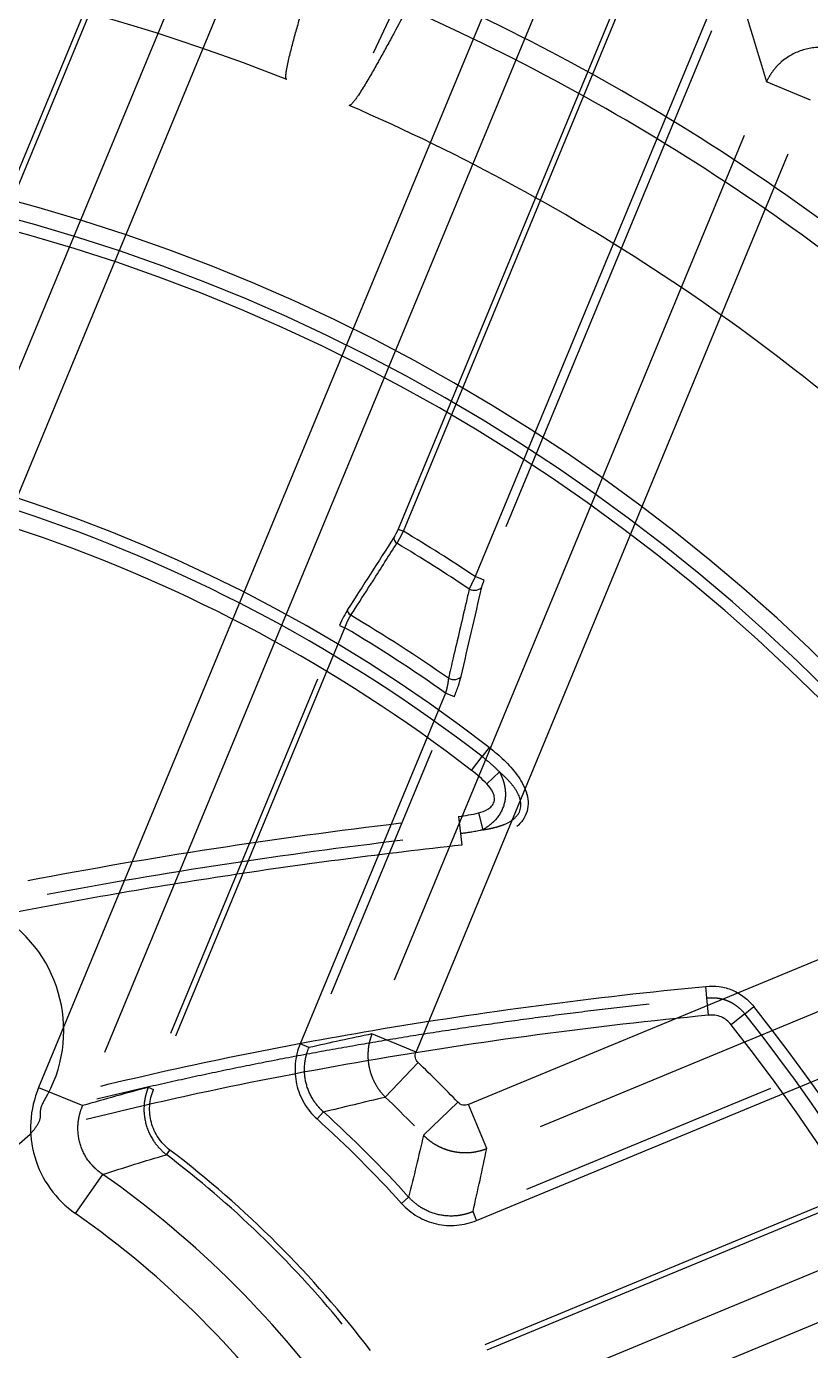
# Model space of a CAD drawing. Header units: millimetres. Extents: x 18 to 755, y 19 to 576.
# Drawn here: x 188.2 to 228.7, y 284.5 to 352.9 of the extents above; entities that cross this region are included whole.
import ezdxf

# ---------------------------------------------------------------- set-up
doc = ezdxf.new("R2010")
doc.units = ezdxf.units.MM
doc.layers.add('1', color=7, linetype='Continuous', true_color=0xffffff)

msp = doc.modelspace()

# ---------------------------------------------------------------- linework, layer by layer
at = {"layer": '1', "color": 7, "lineweight": -3}
for p, q in [((197.285, 368.327), (184.121, 336.547)), ((185.542, 339.206), (196.41, 365.442)), ((206.149, 351.507), (211.685, 363.405)), ((177.119, 302.907), (201.893, 362.715)), ((198.47, 360.885), (175.992, 306.621)), ((207.685, 326.786), (220.849, 358.565)), ((213.623, 357.856), (188.848, 298.048)), ((219.428, 355.907), (207.412, 326.899)), ((224.311, 355.612), (211.398, 324.439)), ((192.271, 299.878), (214.749, 354.142)), ((213.001, 327.022), (223.618, 352.651)), ((228.71, 349.058), (226.436, 350)), ((225.288, 347.228), (207.211, 303.588)), ((208.337, 299.874), (227.562, 346.286)), ((207.412, 326.899), (207.685, 326.786)), ((211.853, 324.25), (211.398, 324.439)), ((195.931, 300.715), (204.666, 321.801)), ((204.393, 321.914), (204.666, 321.801)), ((203.244, 319.142), (195.658, 300.828)), ((209.861, 318.425), (202.351, 300.295)), ((210.316, 318.237), (209.861, 318.425)), ((257.459, 316.389), (211.047, 297.164)), ((203.954, 302.878), (209.168, 315.465)), ((212.12, 315.615), (211.753, 315.14)), ((211.204, 314.427), (211.753, 315.14)), ((211.995, 313.725), (212.646, 314.346)), ((214.761, 296.037), (258.401, 314.114)), ((210.537, 312.054), (210.635, 311.16)), ((211.563, 312.231), (211.783, 311.359)), ((210.635, 311.16), (210.701, 310.563)), ((265.317, 303.572), (211.052, 281.096)), ((223.359, 302.673), (223.301, 303.27)), ((209.222, 277.673), (269.031, 302.446)), ((223.446, 301.778), (223.359, 302.673)), ((225.312, 301.851), (224.61, 301.288)), ((225.312, 301.851), (225.78, 302.227)), ((208.337, 299.874), (206.062, 300.816)), ((202.806, 300.106), (202.351, 300.295)), ((208.451, 299.329), (206.749, 297.551)), ((211.468, 291.178), (229.598, 298.688)), ((188.848, 298.048), (191.123, 297.106)), ((194.51, 298.056), (194.783, 297.943)), ((226.638, 297.995), (214.051, 292.781)), ((210.503, 297.278), (208.724, 295.576)), ((211.989, 294.889), (211.047, 297.164)), ((203.226, 296.417), (203.556, 296.783)), ((195.451, 294.574), (195.63, 294.809)), ((190.744, 291.54), (192.157, 293.556)), ((232.975, 293.49), (211.89, 284.756)), ((207.591, 292.053), (207.956, 292.383)), ((211.468, 291.178), (211.28, 291.633)), ((212.003, 284.484), (230.316, 292.069))]:
    msp.add_line(p, q, dxfattribs=at)
for centre, radius, start, end in [((162.711, 251.538), 136.863, 270, 90), ((162.711, 251.538), 129, 270, 90), ((162.711, 251.538), 125.094, 46.72625, 65.77375), ((162.711, 251.538), 106, 68.44369, 89.05631), ((162.711, 251.538), 113, 46.64807, 65.85193), ((162.711, 251.538), 111.791, 46.32797, 66.17203), ((162.711, 251.538), 106, 45.94369, 66.55631), ((162.711, 251.538), 95.586, 270, 90), ((162.711, 251.538), 94.686, 270, 90), ((162.711, 251.538), 94.086, 270, 90), ((162.711, 251.538), 80.914, 52.3649, 218.78955), ((162.711, 251.538), 80.314, 52.3649, 90), ((162.711, 251.538), 79.414, 52.3649, 90), ((162.711, 251.538), 87.664, 56.26289, 59.13427), ((162.711, 251.538), 86.957, 56.19951, 59.11044), ((162.711, 251.538), 82.543, 55.03886, 59.20447), ((162.711, 251.538), 81.836, 54.81913, 59.15814), ((183.144, 300.989), 7, 329.04151, 58.04141), ((162.711, 251.538), 80.914, 270, 38.78955), ((162.711, 251.538), 80.314, 270, 38.78955), ((162.711, 251.538), 79.414, 232.3649, 38.78955), ((162.711, 251.538), 66.153, 43.74355, 46.25645), ((162.711, 251.538), 63.691, 44.34609, 46.25645), ((162.711, 251.538), 60.462, 42.07411, 47.92589), ((162.711, 251.538), 60.954, 42.07411, 47.92589), ((183.144, 300.989), 7.5, 270, 314.50393), ((162.711, 251.538), 54.075, 39.34986, 52.73804), ((162.711, 251.538), 54.37, 37.2601, 52.73804), ((162.711, 251.538), 51.309, 35.02041, 54.97774), ((162.711, 251.538), 48.847, 35.02041, 54.97774)]:
    msp.add_arc(centre, radius, start, end, dxfattribs=at)
for centre, major_axis, ratio, start_param, end_param in [((207.462, 326.343), (0.253, -0.162), 0.706939, 3.389646, 4.734138), ((211.282, 324.091), (-0.487, 0.113), 0.68293, 1.317125, 2.901578), ((205.079, 322.624), (0.253, -0.162), 0.706921, 3.38964, 4.735291), ((210.212, 319.475), (-0.487, 0.113), 0.680219, 1.304161, 2.902421)]:
    msp.add_ellipse(centre, major_axis=major_axis, ratio=ratio, start_param=start_param, end_param=end_param, dxfattribs=at)
for points, knots in [([(201.657, 350.124), (201.653, 350.125), (201.65, 350.127), (201.644, 350.132), (201.641, 350.135), (201.637, 350.141), (201.635, 350.145), (201.632, 350.152), (201.63, 350.155), (201.626, 350.166), (201.624, 350.174), (201.621, 350.189), (201.62, 350.197), (201.617, 350.219), (201.616, 350.235), (201.615, 350.265), (201.616, 350.281), (201.617, 350.327), (201.619, 350.357), (201.625, 350.418), (201.628, 350.448), (201.64, 350.539), (201.65, 350.6), (201.671, 350.72), (201.682, 350.781), (201.719, 350.96), (201.745, 351.08), (201.8, 351.318), (201.829, 351.437), (201.918, 351.793), (201.981, 352.029), (202.109, 352.501), (202.175, 352.737), (202.309, 353.207), (202.377, 353.442), (202.516, 353.911), (202.586, 354.146), (202.797, 354.848), (202.941, 355.316), (203.086, 355.783)], [0, 0, 0, 0, 0.001953, 0.001953, 0.003906, 0.003906, 0.005859, 0.005859, 0.007813, 0.007813, 0.011719, 0.011719, 0.015625, 0.015625, 0.023438, 0.023438, 0.03125, 0.03125, 0.046875, 0.046875, 0.0625, 0.0625, 0.09375, 0.09375, 0.125, 0.125, 0.1875, 0.1875, 0.25, 0.25, 0.375, 0.375, 0.5, 0.5, 0.625, 0.625, 0.75, 0.75, 1, 1, 1, 1]), ([(207.874, 353.8), (207.646, 353.367), (207.417, 352.934), (207.07, 352.288), (206.954, 352.072), (206.719, 351.643), (206.602, 351.428), (206.364, 351.001), (206.244, 350.788), (206.001, 350.363), (205.878, 350.151), (205.689, 349.837), (205.625, 349.732), (205.496, 349.525), (205.43, 349.422), (205.328, 349.269), (205.294, 349.218), (205.224, 349.118), (205.188, 349.069), (205.132, 348.996), (205.113, 348.972), (205.074, 348.925), (205.054, 348.902), (205.022, 348.868), (205.011, 348.858), (204.989, 348.837), (204.978, 348.826), (204.96, 348.812), (204.953, 348.808), (204.941, 348.799), (204.934, 348.796), (204.924, 348.791), (204.92, 348.789), (204.913, 348.787), (204.909, 348.786), (204.902, 348.785), (204.898, 348.784), (204.89, 348.785), (204.886, 348.786), (204.883, 348.787)], [0, 0, 0, 0, 0.25, 0.25, 0.375, 0.375, 0.5, 0.5, 0.625, 0.625, 0.75, 0.75, 0.8125, 0.8125, 0.875, 0.875, 0.90625, 0.90625, 0.9375, 0.9375, 0.953125, 0.953125, 0.96875, 0.96875, 0.976563, 0.976563, 0.984375, 0.984375, 0.988281, 0.988281, 0.992188, 0.992188, 0.994141, 0.994141, 0.996094, 0.996094, 0.998047, 0.998047, 1, 1, 1, 1]), ([(230.831, 351.309), (230.824, 351.314), (230.809, 351.323), (230.786, 351.338), (230.763, 351.351), (230.74, 351.365), (230.717, 351.378), (230.694, 351.392), (230.671, 351.405), (230.648, 351.417), (230.625, 351.43), (230.601, 351.442), (230.578, 351.454), (230.555, 351.466), (230.531, 351.477), (230.508, 351.488), (230.485, 351.499), (230.461, 351.51), (230.438, 351.521), (230.414, 351.531), (230.391, 351.541), (230.367, 351.551), (230.344, 351.56), (230.32, 351.57), (230.297, 351.579), (230.274, 351.588), (230.25, 351.596), (230.227, 351.605), (230.204, 351.613), (230.18, 351.621), (230.157, 351.628), (230.134, 351.636), (230.111, 351.643), (230.088, 351.65), (230.065, 351.657), (230.042, 351.664), (230.019, 351.67), (229.996, 351.676), (229.973, 351.682), (229.951, 351.688), (229.928, 351.693), (229.906, 351.699), (229.883, 351.704), (229.861, 351.709), (229.839, 351.714), (229.817, 351.718), (229.795, 351.723), (229.773, 351.727), (229.752, 351.731), (229.73, 351.735), (229.709, 351.738), (229.687, 351.742), (229.666, 351.745), (229.645, 351.748), (229.522, 351.765), (229.296, 351.784), (228.968, 351.775), (228.646, 351.731), (228.333, 351.656), (228.031, 351.548), (227.738, 351.408), (227.459, 351.235), (227.274, 351.092), (227.17, 351), (227.138, 350.97), (227.105, 350.94), (227.073, 350.909), (227.04, 350.877), (227.008, 350.844), (226.976, 350.81), (226.944, 350.775), (226.912, 350.739), (226.88, 350.702), (226.849, 350.665), (226.817, 350.626), (226.787, 350.587), (226.756, 350.546), (226.726, 350.505), (226.697, 350.463), (226.668, 350.42), (226.639, 350.376), (226.612, 350.332), (226.584, 350.287), (226.558, 350.241), (226.532, 350.194), (226.507, 350.146), (226.482, 350.098), (226.459, 350.049), (226.443, 350.016), (226.436, 350)], [0, 0, 0, 0, 0.005214, 0.010417, 0.015608, 0.020787, 0.025954, 0.031108, 0.036248, 0.041374, 0.046486, 0.051583, 0.056664, 0.06173, 0.066779, 0.071811, 0.076826, 0.081824, 0.086803, 0.091764, 0.096705, 0.101628, 0.10653, 0.111412, 0.116273, 0.121113, 0.125932, 0.130728, 0.135502, 0.140253, 0.144981, 0.149686, 0.154366, 0.159022, 0.163653, 0.168259, 0.17284, 0.177394, 0.181923, 0.186425, 0.1909, 0.195347, 0.199767, 0.204159, 0.208523, 0.212858, 0.217165, 0.221442, 0.225689, 0.229907, 0.234095, 0.238252, 0.242379, 0.246475, 0.250539, 0.313975, 0.377045, 0.439327, 0.500425, 0.561427, 0.623616, 0.6866, 0.749954, 0.758257, 0.766687, 0.775244, 0.783923, 0.792724, 0.801643, 0.810677, 0.819824, 0.829081, 0.838444, 0.847912, 0.857479, 0.867144, 0.876903, 0.886752, 0.896688, 0.906707, 0.916806, 0.92698, 0.937227, 0.947541, 0.957921, 0.96836, 0.978856, 0.989404, 1, 1, 1, 1]), ([(207.353, 326.161), (207.355, 326.164), (207.359, 326.17), (207.366, 326.18), (207.372, 326.191), (207.378, 326.201), (207.385, 326.212), (207.391, 326.223), (207.398, 326.234), (207.405, 326.245), (207.411, 326.257), (207.418, 326.268), (207.425, 326.28), (207.432, 326.292), (207.439, 326.304), (207.446, 326.317), (207.453, 326.329), (207.46, 326.342), (207.467, 326.355), (207.474, 326.368), (207.481, 326.381), (207.488, 326.394), (207.496, 326.408), (207.503, 326.421), (207.51, 326.435), (207.518, 326.449), (207.525, 326.463), (207.533, 326.478), (207.54, 326.492), (207.548, 326.507), (207.555, 326.521), (207.563, 326.536), (207.571, 326.551), (207.578, 326.566), (207.586, 326.581), (207.593, 326.596), (207.601, 326.612), (207.609, 326.627), (207.616, 326.643), (207.624, 326.658), (207.632, 326.674), (207.639, 326.69), (207.647, 326.706), (207.655, 326.722), (207.662, 326.738), (207.67, 326.754), (207.677, 326.77), (207.683, 326.781), (207.685, 326.786)], [0, 0, 0, 0, 0.020771, 0.041583, 0.062437, 0.083331, 0.104266, 0.125243, 0.146262, 0.167322, 0.188424, 0.209568, 0.230755, 0.251983, 0.273255, 0.294568, 0.315925, 0.337325, 0.358768, 0.380254, 0.401783, 0.423356, 0.444973, 0.466633, 0.488338, 0.510086, 0.531879, 0.553716, 0.575598, 0.597525, 0.619496, 0.641512, 0.663574, 0.68568, 0.707832, 0.73003, 0.752273, 0.774562, 0.796897, 0.819278, 0.841705, 0.864179, 0.886699, 0.909265, 0.931879, 0.954539, 0.977246, 1, 1, 1, 1]), ([(204.971, 322.442), (205.047, 322.561), (205.123, 322.68), (205.505, 323.276), (205.81, 323.752), (206.528, 324.873), (206.941, 325.517), (207.353, 326.161)], [0, 0, 0, 0, 0.096089, 0.096089, 0.480447, 0.480447, 1, 1, 1, 1]), ([(211.398, 324.439), (211.396, 324.434), (211.391, 324.426), (211.384, 324.412), (211.377, 324.399), (211.369, 324.384), (211.362, 324.37), (211.354, 324.355), (211.346, 324.339), (211.338, 324.324), (211.33, 324.307), (211.321, 324.291), (211.312, 324.274), (211.304, 324.257), (211.295, 324.239), (211.286, 324.221), (211.276, 324.203), (211.267, 324.184), (211.258, 324.165), (211.248, 324.146), (211.238, 324.126), (211.229, 324.106), (211.219, 324.086), (211.209, 324.066), (211.199, 324.046), (211.189, 324.025), (211.18, 324.005), (211.17, 323.984), (211.16, 323.963), (211.15, 323.942), (211.14, 323.921), (211.131, 323.9), (211.121, 323.879), (211.112, 323.859), (211.103, 323.838), (211.094, 323.817), (211.088, 323.804), (211.085, 323.797)], [0, 0, 0, 0, 0.018474, 0.037541, 0.057202, 0.077456, 0.098304, 0.119747, 0.141783, 0.164413, 0.187637, 0.211455, 0.235867, 0.260873, 0.286473, 0.312667, 0.339456, 0.366838, 0.394815, 0.423385, 0.45255, 0.482309, 0.512663, 0.54361, 0.575152, 0.607288, 0.640018, 0.673342, 0.70726, 0.741773, 0.77688, 0.812581, 0.848876, 0.885766, 0.92325, 0.961328, 1, 1, 1, 1]), ([(211.085, 323.797), (211.03, 323.56), (210.975, 323.323), (210.699, 322.137), (210.478, 321.187), (210.174, 319.886), (210.092, 319.535), (210.01, 319.185)], [0, 0, 0, 0, 0.154458, 0.154458, 0.772291, 0.772291, 1, 1, 1, 1]), ([(204.806, 322.737), (204.741, 322.635), (204.671, 322.509), (204.529, 322.227), (204.459, 322.073), (204.393, 321.914)], [0, 0, 0, 0, 0.5, 0.5, 1, 1, 1, 1]), ([(204.666, 321.801), (204.667, 321.805), (204.671, 321.815), (204.676, 321.83), (204.682, 321.844), (204.687, 321.859), (204.693, 321.873), (204.698, 321.888), (204.704, 321.902), (204.71, 321.916), (204.715, 321.93), (204.721, 321.944), (204.727, 321.958), (204.732, 321.972), (204.738, 321.986), (204.744, 322), (204.75, 322.013), (204.756, 322.027), (204.761, 322.04), (204.767, 322.054), (204.773, 322.067), (204.779, 322.08), (204.785, 322.093), (204.791, 322.106), (204.797, 322.119), (204.802, 322.132), (204.808, 322.144), (204.814, 322.157), (204.82, 322.169), (204.826, 322.181), (204.832, 322.193), (204.838, 322.205), (204.844, 322.217), (204.85, 322.229), (204.856, 322.241), (204.862, 322.252), (204.867, 322.263), (204.873, 322.275), (204.879, 322.286), (204.885, 322.297), (204.891, 322.307), (204.897, 322.318), (204.903, 322.328), (204.908, 322.339), (204.914, 322.349), (204.92, 322.359), (204.926, 322.369), (204.931, 322.379), (204.937, 322.388), (204.943, 322.397), (204.948, 322.407), (204.954, 322.416), (204.96, 322.425), (204.965, 322.433), (204.969, 322.439), (204.971, 322.442)], [0, 0, 0, 0, 0.019721, 0.039404, 0.05905, 0.078658, 0.09823, 0.117765, 0.137263, 0.156725, 0.176152, 0.195542, 0.214898, 0.234218, 0.253504, 0.272755, 0.291972, 0.311155, 0.330305, 0.349421, 0.368504, 0.387555, 0.406574, 0.42556, 0.444515, 0.463438, 0.48233, 0.501191, 0.520022, 0.538823, 0.557593, 0.576334, 0.595047, 0.61373, 0.632384, 0.651011, 0.669609, 0.68818, 0.706724, 0.72524, 0.743731, 0.762195, 0.780633, 0.799046, 0.817433, 0.835796, 0.854134, 0.872448, 0.890738, 0.909005, 0.927249, 0.94547, 0.963668, 0.981845, 1, 1, 1, 1]), ([(210.01, 319.185), (210.009, 319.18), (210.009, 319.171), (210.008, 319.158), (210.006, 319.144), (210.005, 319.13), (210.004, 319.116), (210.002, 319.102), (210.001, 319.088), (209.999, 319.073), (209.997, 319.059), (209.995, 319.044), (209.993, 319.029), (209.991, 319.014), (209.989, 318.999), (209.987, 318.984), (209.984, 318.969), (209.982, 318.953), (209.98, 318.938), (209.977, 318.922), (209.974, 318.906), (209.972, 318.891), (209.969, 318.875), (209.966, 318.859), (209.963, 318.843), (209.959, 318.822), (209.954, 318.796), (209.948, 318.766), (209.942, 318.735), (209.935, 318.705), (209.928, 318.674), (209.921, 318.643), (209.913, 318.612), (209.905, 318.581), (209.897, 318.549), (209.888, 318.518), (209.879, 318.487), (209.87, 318.456), (209.864, 318.435), (209.861, 318.425)], [0, 0, 0, 0, 0.020849, 0.041697, 0.062546, 0.083393, 0.104241, 0.125088, 0.145935, 0.166781, 0.187627, 0.208473, 0.229318, 0.250163, 0.271007, 0.291851, 0.312695, 0.333538, 0.354381, 0.375223, 0.396065, 0.416907, 0.437748, 0.458588, 0.479428, 0.500268, 0.538954, 0.577595, 0.616191, 0.654744, 0.693255, 0.731726, 0.770158, 0.808552, 0.846909, 0.885232, 0.92352, 0.961776, 1, 1, 1, 1]), ([(210.316, 318.237), (210.395, 318.426), (210.465, 318.614), (210.585, 318.973), (210.633, 319.14), (210.667, 319.286)], [0, 0, 0, 0, 0.5, 0.5, 1, 1, 1, 1]), ([(212.12, 315.615), (212.386, 315.409), (212.644, 315.191), (213.127, 314.722), (213.352, 314.474), (213.746, 313.932), (213.918, 313.635), (214.076, 313.156), (214.112, 312.988), (214.131, 312.651), (214.115, 312.479), (214.024, 312.156), (213.947, 312.001), (213.763, 311.739), (213.657, 311.626), (213.542, 311.527)], [0, 0, 0, 0, 0.201974, 0.201974, 0.403949, 0.403949, 0.605923, 0.605923, 0.70691, 0.70691, 0.807897, 0.807897, 0.908884, 0.908884, 1, 1, 1, 1]), ([(211.753, 315.14), (211.767, 315.129), (211.795, 315.107), (211.837, 315.074), (211.878, 315.042), (211.918, 315.01), (211.958, 314.978), (211.997, 314.946), (212.035, 314.914), (212.072, 314.883), (212.109, 314.852), (212.145, 314.821), (212.18, 314.79), (212.241, 314.737), (212.327, 314.66), (212.436, 314.558), (212.524, 314.471), (212.585, 314.409), (212.618, 314.376), (212.635, 314.358), (212.644, 314.349), (212.646, 314.346)], [0, 0, 0, 0, 0.04489, 0.089198, 0.132921, 0.176058, 0.218609, 0.260572, 0.301946, 0.342731, 0.382926, 0.422531, 0.461547, 0.499972, 0.627223, 0.749777, 0.874802, 0.937375, 0.96868, 0.992032, 1, 1, 1, 1]), ([(211.783, 311.359), (211.798, 311.361), (211.826, 311.365), (211.869, 311.371), (211.911, 311.378), (211.953, 311.385), (211.994, 311.392), (212.035, 311.399), (212.075, 311.407), (212.115, 311.415), (212.154, 311.423), (212.193, 311.431), (212.231, 311.439), (212.269, 311.447), (212.306, 311.456), (212.343, 311.465), (212.379, 311.473), (212.415, 311.483), (212.451, 311.492), (212.486, 311.501), (212.52, 311.511), (212.554, 311.521), (212.587, 311.531), (212.62, 311.541), (212.653, 311.551), (212.684, 311.562), (212.716, 311.573), (212.747, 311.583), (212.777, 311.594), (212.807, 311.606), (212.837, 311.617), (212.865, 311.628), (212.934, 311.656), (213.037, 311.703), (213.17, 311.773), (213.289, 311.849), (213.403, 311.935), (213.51, 312.035), (213.603, 312.151), (213.676, 312.274), (213.726, 312.405), (213.753, 312.542), (213.759, 312.685), (213.742, 312.834), (213.706, 312.977), (213.656, 313.112), (213.597, 313.24), (213.524, 313.371), (213.457, 313.475), (213.403, 313.552), (213.366, 313.602), (213.327, 313.652), (213.287, 313.703), (213.244, 313.754), (213.2, 313.806), (213.153, 313.858), (213.105, 313.911), (213.054, 313.964), (213.002, 314.018), (212.947, 314.072), (212.891, 314.126), (212.833, 314.181), (212.772, 314.236), (212.71, 314.291), (212.667, 314.328), (212.646, 314.346)], [0, 0, 0, 0, 0.009401, 0.018706, 0.027914, 0.037026, 0.046042, 0.054962, 0.063787, 0.072515, 0.081149, 0.089687, 0.098131, 0.106479, 0.114734, 0.122894, 0.13096, 0.138933, 0.146813, 0.1546, 0.162294, 0.169895, 0.177405, 0.184823, 0.19215, 0.199386, 0.206532, 0.213588, 0.220554, 0.227431, 0.23422, 0.24092, 0.247534, 0.281912, 0.314158, 0.344398, 0.372787, 0.406539, 0.438319, 0.468703, 0.49835, 0.527952, 0.558436, 0.590451, 0.624563, 0.652943, 0.6832, 0.715484, 0.74992, 0.76292, 0.776256, 0.789932, 0.803952, 0.818318, 0.833035, 0.848104, 0.863529, 0.879312, 0.895456, 0.911962, 0.928833, 0.946071, 0.963677, 0.981653, 1, 1, 1, 1]), ([(212.646, 314.346), (212.65, 314.338), (212.659, 314.323), (212.671, 314.299), (212.683, 314.275), (212.695, 314.251), (212.706, 314.227), (212.717, 314.204), (212.728, 314.18), (212.739, 314.156), (212.749, 314.132), (212.76, 314.109), (212.77, 314.085), (212.779, 314.061), (212.788, 314.038), (212.798, 314.014), (212.806, 313.99), (212.815, 313.967), (212.823, 313.943), (212.831, 313.92), (212.839, 313.897), (212.847, 313.873), (212.854, 313.85), (212.861, 313.827), (212.868, 313.804), (212.874, 313.78), (212.88, 313.757), (212.886, 313.734), (212.892, 313.711), (212.897, 313.689), (212.903, 313.666), (212.908, 313.643), (212.912, 313.62), (212.917, 313.598), (212.921, 313.575), (212.925, 313.553), (212.94, 313.463), (212.956, 313.307), (212.956, 313.085), (212.932, 312.868), (212.884, 312.659), (212.812, 312.456), (212.716, 312.26), (212.598, 312.072), (212.495, 311.943), (212.424, 311.863), (212.392, 311.829), (212.358, 311.795), (212.324, 311.761), (212.288, 311.727), (212.252, 311.694), (212.214, 311.661), (212.176, 311.629), (212.136, 311.597), (212.095, 311.565), (212.054, 311.534), (212.011, 311.504), (211.967, 311.473), (211.923, 311.444), (211.877, 311.415), (211.831, 311.386), (211.799, 311.368), (211.783, 311.359)], [0, 0, 0, 0, 0.007815, 0.015589, 0.023322, 0.031015, 0.038667, 0.046278, 0.053849, 0.06138, 0.068871, 0.076322, 0.083733, 0.091104, 0.098435, 0.105727, 0.112979, 0.120192, 0.127366, 0.1345, 0.141596, 0.148653, 0.155672, 0.162652, 0.169594, 0.176497, 0.183363, 0.190191, 0.196982, 0.203735, 0.210451, 0.21713, 0.223773, 0.230379, 0.236948, 0.243482, 0.24998, 0.314813, 0.3779, 0.439582, 0.500229, 0.561016, 0.62274, 0.685763, 0.750417, 0.763848, 0.777427, 0.791157, 0.80504, 0.819078, 0.833271, 0.847621, 0.862129, 0.876797, 0.891626, 0.906617, 0.92177, 0.937086, 0.952567, 0.968212, 0.984023, 1, 1, 1, 1]), ([(211.563, 312.231), (211.731, 312.274), (211.894, 312.33), (212.115, 312.465), (212.183, 312.518), (212.298, 312.647), (212.343, 312.724), (212.392, 312.89), (212.394, 312.979), (212.366, 313.149), (212.337, 313.231), (212.223, 313.463), (212.114, 313.6), (211.995, 313.725)], [0, 0, 0, 0, 0.25, 0.25, 0.375, 0.375, 0.5, 0.5, 0.625, 0.625, 0.75, 0.75, 1, 1, 1, 1]), ([(188.296, 308.74), (191.481, 309.351), (194.679, 309.9), (201.103, 310.888), (204.327, 311.327), (207.557, 311.713)], [0, 0, 0, 0, 0.499816, 0.499816, 1, 1, 1, 1]), ([(211.783, 311.359), (211.78, 311.358), (211.768, 311.355), (211.745, 311.349), (211.7, 311.338), (211.618, 311.319), (211.5, 311.293), (211.357, 311.265), (211.232, 311.243), (211.123, 311.225), (211.031, 311.21), (210.936, 311.197), (210.839, 311.184), (210.738, 311.171), (210.67, 311.164), (210.635, 311.16)], [0, 0, 0, 0, 0.007968, 0.031308, 0.062604, 0.125165, 0.250186, 0.3726, 0.500026, 0.577344, 0.657048, 0.739152, 0.82367, 0.910616, 1, 1, 1, 1]), ([(207.655, 310.818), (204.58, 310.45), (201.511, 310.035), (195.388, 309.103), (192.333, 308.586), (189.289, 308.012)], [0, 0, 0, 0, 0.499969, 0.499969, 1, 1, 1, 1]), ([(210.701, 310.563), (206.702, 310.125), (202.712, 309.608), (194.758, 308.403), (190.794, 307.714), (186.849, 306.928)], [0, 0, 0, 0, 0.5, 0.5, 1, 1, 1, 1]), ([(192.056, 298.12), (196.703, 299.248), (201.393, 300.195), (211.809, 301.961), (217.546, 302.71), (223.301, 303.27)], [0, 0, 0, 0, 0.452664, 0.452664, 1, 1, 1, 1]), ([(223.301, 303.27), (223.536, 303.293), (223.769, 303.29), (224.234, 303.226), (224.463, 303.164), (224.892, 302.983), (225.097, 302.862), (225.467, 302.576), (225.632, 302.411), (225.78, 302.227)], [0, 0, 0, 0, 0.25, 0.25, 0.5, 0.5, 0.75, 0.75, 1, 1, 1, 1]), ([(223.359, 302.673), (223.367, 302.674), (223.384, 302.676), (223.41, 302.678), (223.435, 302.68), (223.46, 302.681), (223.485, 302.683), (223.509, 302.684), (223.533, 302.684), (223.557, 302.685), (223.581, 302.685), (223.605, 302.686), (223.629, 302.685), (223.652, 302.685), (223.675, 302.685), (223.698, 302.684), (223.721, 302.683), (223.744, 302.682), (223.766, 302.68), (223.788, 302.679), (223.81, 302.677), (223.832, 302.675), (223.854, 302.673), (223.875, 302.67), (223.897, 302.667), (223.918, 302.665), (223.939, 302.662), (223.96, 302.658), (223.98, 302.655), (224.001, 302.652), (224.021, 302.648), (224.041, 302.644), (224.061, 302.64), (224.08, 302.636), (224.1, 302.631), (224.119, 302.627), (224.138, 302.622), (224.157, 302.618), (224.175, 302.613), (224.194, 302.608), (224.212, 302.602), (224.23, 302.597), (224.248, 302.592), (224.266, 302.586), (224.283, 302.581), (224.301, 302.575), (224.318, 302.569), (224.334, 302.563), (224.351, 302.557), (224.368, 302.551), (224.384, 302.545), (224.4, 302.539), (224.416, 302.532), (224.432, 302.526), (224.453, 302.517), (224.479, 302.506), (224.511, 302.491), (224.543, 302.476), (224.575, 302.46), (224.608, 302.443), (224.641, 302.425), (224.674, 302.407), (224.707, 302.387), (224.741, 302.367), (224.775, 302.345), (224.809, 302.322), (224.843, 302.299), (224.877, 302.274), (224.91, 302.249), (224.944, 302.222), (224.978, 302.194), (225.012, 302.165), (225.046, 302.135), (225.08, 302.104), (225.113, 302.072), (225.147, 302.038), (225.18, 302.003), (225.213, 301.967), (225.246, 301.93), (225.28, 301.891), (225.301, 301.865), (225.312, 301.851)], [0, 0, 0, 0, 0.011575, 0.023049, 0.034421, 0.045695, 0.056872, 0.067953, 0.078941, 0.089837, 0.100642, 0.111359, 0.121988, 0.132532, 0.142992, 0.15337, 0.163666, 0.173883, 0.184023, 0.194086, 0.204074, 0.213988, 0.22383, 0.233601, 0.243303, 0.252936, 0.262501, 0.271994, 0.281415, 0.290765, 0.300043, 0.30925, 0.318385, 0.327449, 0.336441, 0.345363, 0.354213, 0.362991, 0.371699, 0.380336, 0.388902, 0.397398, 0.405823, 0.414178, 0.422462, 0.430677, 0.438821, 0.446896, 0.454902, 0.462838, 0.470706, 0.478504, 0.486234, 0.493895, 0.501489, 0.516944, 0.53269, 0.548729, 0.56506, 0.581684, 0.598601, 0.615809, 0.633308, 0.651097, 0.669175, 0.687539, 0.706186, 0.725115, 0.744322, 0.763807, 0.783583, 0.80366, 0.824052, 0.844768, 0.865823, 0.887229, 0.908999, 0.931147, 0.953687, 0.976633, 1, 1, 1, 1]), ([(223.446, 301.778), (217.536, 301.202), (211.651, 300.427), (202.874, 298.916), (199.959, 298.354), (195.134, 297.311), (193.215, 296.866), (191.306, 296.39)], [0, 0, 0, 0, 0.546001, 0.546001, 0.819001, 0.819001, 1, 1, 1, 1]), ([(224.61, 301.288), (224.472, 301.46), (224.302, 301.604), (223.892, 301.777), (223.667, 301.799), (223.446, 301.778)], [0, 0, 0, 0, 0.5, 0.5, 1, 1, 1, 1]), ([(206.062, 300.816), (206.059, 300.807), (206.052, 300.79), (206.043, 300.764), (206.033, 300.739), (206.024, 300.713), (206.015, 300.687), (206.006, 300.661), (205.997, 300.634), (205.989, 300.608), (205.981, 300.582), (205.973, 300.555), (205.965, 300.529), (205.958, 300.502), (205.951, 300.476), (205.944, 300.449), (205.938, 300.422), (205.931, 300.396), (205.925, 300.369), (205.919, 300.342), (205.914, 300.315), (205.908, 300.288), (205.903, 300.261), (205.898, 300.234), (205.893, 300.207), (205.889, 300.18), (205.885, 300.153), (205.881, 300.126), (205.877, 300.099), (205.874, 300.072), (205.871, 300.045), (205.868, 300.018), (205.865, 299.991), (205.863, 299.964), (205.861, 299.937), (205.859, 299.91), (205.857, 299.883), (205.856, 299.856), (205.854, 299.829), (205.853, 299.803), (205.853, 299.776), (205.852, 299.749), (205.852, 299.722), (205.852, 299.696), (205.852, 299.669), (205.853, 299.642), (205.853, 299.616), (205.854, 299.59), (205.855, 299.563), (205.857, 299.537), (205.858, 299.511), (205.86, 299.484), (205.862, 299.458), (205.864, 299.432), (205.867, 299.406), (205.869, 299.38), (205.872, 299.355), (205.875, 299.329), (205.879, 299.303), (205.882, 299.278), (205.886, 299.253), (205.89, 299.227), (205.894, 299.202), (205.898, 299.177), (205.903, 299.152), (205.908, 299.127), (205.913, 299.103), (205.919, 299.071), (205.928, 299.032), (205.939, 298.985), (205.95, 298.939), (205.963, 298.892), (205.976, 298.846), (205.99, 298.799), (206.005, 298.753), (206.021, 298.707), (206.038, 298.66), (206.055, 298.614), (206.073, 298.568), (206.092, 298.521), (206.112, 298.476), (206.133, 298.43), (206.154, 298.384), (206.177, 298.339), (206.2, 298.294), (206.224, 298.249), (206.249, 298.204), (206.274, 298.16), (206.301, 298.116), (206.328, 298.073), (206.356, 298.03), (206.385, 297.987), (206.414, 297.945), (206.445, 297.903), (206.476, 297.862), (206.507, 297.821), (206.54, 297.78), (206.573, 297.741), (206.607, 297.701), (206.641, 297.663), (206.677, 297.625), (206.712, 297.587), (206.737, 297.563), (206.749, 297.551)], [0, 0, 0, 0, 0.007817, 0.015635, 0.023454, 0.031273, 0.039093, 0.046913, 0.054732, 0.06255, 0.070367, 0.078181, 0.085994, 0.093804, 0.10161, 0.109414, 0.117213, 0.125008, 0.132798, 0.140583, 0.148363, 0.156137, 0.163904, 0.171664, 0.179418, 0.187164, 0.194902, 0.202631, 0.210352, 0.218064, 0.225766, 0.233458, 0.24114, 0.248812, 0.256472, 0.264121, 0.271758, 0.279383, 0.286995, 0.294595, 0.302181, 0.309754, 0.317312, 0.324857, 0.332386, 0.339901, 0.3474, 0.354883, 0.362351, 0.369802, 0.377236, 0.384654, 0.392054, 0.399436, 0.4068, 0.414146, 0.421474, 0.428782, 0.436072, 0.443342, 0.450592, 0.457822, 0.465032, 0.472222, 0.47939, 0.486537, 0.493663, 0.500768, 0.514142, 0.527592, 0.541116, 0.554712, 0.568379, 0.582114, 0.595915, 0.609781, 0.623709, 0.637698, 0.651745, 0.665848, 0.680004, 0.694212, 0.708469, 0.722773, 0.73712, 0.75151, 0.765939, 0.780404, 0.794904, 0.809435, 0.823996, 0.838582, 0.853192, 0.867824, 0.882473, 0.897138, 0.911816, 0.926504, 0.941199, 0.955899, 0.970601, 0.985302, 1, 1, 1, 1]), ([(202.351, 300.295), (202.283, 300.13), (202.228, 299.962), (202.144, 299.618), (202.115, 299.441), (202.084, 299.09), (202.083, 298.915), (202.107, 298.563), (202.132, 298.386), (202.211, 298.041), (202.262, 297.874), (202.392, 297.547), (202.47, 297.387), (202.739, 296.928), (202.962, 296.656), (203.226, 296.417)], [0, 0, 0, 0, 0.125, 0.125, 0.25, 0.25, 0.375, 0.375, 0.5, 0.5, 0.625, 0.625, 0.75, 0.75, 1, 1, 1, 1]), ([(203.556, 296.783), (203.549, 296.789), (203.536, 296.801), (203.516, 296.819), (203.496, 296.837), (203.477, 296.856), (203.458, 296.875), (203.439, 296.894), (203.42, 296.912), (203.401, 296.932), (203.383, 296.951), (203.365, 296.97), (203.347, 296.989), (203.329, 297.009), (203.312, 297.029), (203.294, 297.048), (203.277, 297.068), (203.26, 297.088), (203.244, 297.108), (203.227, 297.128), (203.211, 297.149), (203.195, 297.169), (203.179, 297.189), (203.164, 297.21), (203.149, 297.23), (203.133, 297.251), (203.119, 297.272), (203.104, 297.292), (203.09, 297.313), (203.075, 297.334), (203.061, 297.355), (203.048, 297.376), (203.034, 297.397), (203.021, 297.418), (203.008, 297.439), (202.995, 297.46), (202.947, 297.54), (202.871, 297.681), (202.779, 297.89), (202.704, 298.103), (202.645, 298.321), (202.604, 298.542), (202.58, 298.768), (202.573, 298.996), (202.582, 299.165), (202.592, 299.275), (202.598, 299.326), (202.605, 299.377), (202.613, 299.429), (202.622, 299.481), (202.631, 299.533), (202.642, 299.585), (202.654, 299.637), (202.667, 299.689), (202.68, 299.742), (202.695, 299.794), (202.711, 299.846), (202.728, 299.899), (202.746, 299.951), (202.765, 300.003), (202.785, 300.055), (202.799, 300.089), (202.806, 300.106)], [0, 0, 0, 0, 0.007422, 0.014832, 0.022228, 0.029611, 0.03698, 0.044335, 0.051675, 0.059001, 0.06631, 0.073604, 0.080881, 0.088141, 0.095384, 0.10261, 0.109817, 0.117007, 0.124177, 0.131328, 0.13846, 0.145571, 0.152663, 0.159734, 0.166783, 0.173811, 0.180818, 0.187802, 0.194764, 0.201703, 0.208618, 0.215511, 0.222379, 0.229223, 0.236043, 0.242838, 0.249607, 0.312539, 0.375233, 0.437516, 0.499226, 0.560955, 0.623267, 0.685997, 0.748976, 0.763013, 0.777158, 0.791406, 0.805755, 0.820202, 0.834744, 0.849378, 0.8641, 0.878907, 0.893795, 0.908762, 0.923803, 0.938915, 0.954095, 0.969338, 0.984641, 1, 1, 1, 1]), ([(208.451, 299.329), (208.38, 299.398), (208.33, 299.487), (208.289, 299.68), (208.299, 299.782), (208.337, 299.874)], [0, 0, 0, 0, 0.5, 0.5, 1, 1, 1, 1]), ([(188.848, 298.048), (188.612, 297.479), (188.476, 296.886), (188.405, 295.656), (188.473, 295.051), (188.818, 293.867), (189.085, 293.321), (189.805, 292.32), (190.239, 291.893), (190.744, 291.54)], [0, 0, 0, 0, 0.25, 0.25, 0.5, 0.5, 0.75, 0.75, 1, 1, 1, 1]), ([(194.51, 298.056), (194.507, 298.048), (194.501, 298.033), (194.491, 298.009), (194.482, 297.986), (194.473, 297.962), (194.465, 297.939), (194.456, 297.915), (194.448, 297.891), (194.44, 297.868), (194.432, 297.844), (194.424, 297.82), (194.417, 297.796), (194.41, 297.773), (194.403, 297.749), (194.396, 297.725), (194.389, 297.702), (194.383, 297.678), (194.377, 297.654), (194.371, 297.63), (194.365, 297.607), (194.36, 297.583), (194.355, 297.559), (194.349, 297.536), (194.345, 297.512), (194.34, 297.488), (194.335, 297.465), (194.331, 297.441), (194.327, 297.418), (194.323, 297.394), (194.32, 297.371), (194.316, 297.348), (194.313, 297.324), (194.31, 297.301), (194.307, 297.278), (194.304, 297.255), (194.302, 297.232), (194.299, 297.209), (194.297, 297.186), (194.295, 297.163), (194.293, 297.14), (194.287, 297.044), (194.283, 296.874), (194.297, 296.631), (194.33, 296.392), (194.383, 296.158), (194.455, 295.929), (194.546, 295.705), (194.655, 295.487), (194.749, 295.335), (194.813, 295.241), (194.841, 295.201), (194.87, 295.162), (194.9, 295.122), (194.931, 295.083), (194.963, 295.044), (194.995, 295.005), (195.028, 294.967), (195.063, 294.929), (195.098, 294.891), (195.134, 294.854), (195.171, 294.817), (195.208, 294.781), (195.247, 294.745), (195.286, 294.71), (195.326, 294.675), (195.367, 294.641), (195.408, 294.607), (195.437, 294.585), (195.451, 294.574)], [0, 0, 0, 0, 0.00653, 0.013049, 0.019558, 0.026055, 0.032541, 0.039014, 0.045476, 0.051924, 0.05836, 0.064782, 0.071191, 0.077585, 0.083965, 0.09033, 0.09668, 0.103015, 0.109334, 0.115637, 0.121923, 0.128192, 0.134445, 0.14068, 0.146897, 0.153096, 0.159277, 0.165439, 0.171582, 0.177706, 0.18381, 0.189894, 0.195958, 0.202002, 0.208025, 0.214027, 0.220007, 0.225966, 0.231904, 0.237819, 0.243712, 0.249582, 0.312536, 0.375236, 0.437479, 0.499068, 0.560687, 0.622954, 0.68567, 0.748632, 0.761102, 0.773673, 0.786341, 0.799105, 0.811961, 0.824907, 0.837939, 0.851056, 0.864254, 0.87753, 0.890881, 0.904303, 0.917795, 0.931352, 0.944971, 0.958648, 0.972381, 0.986166, 1, 1, 1, 1]), ([(195.63, 294.809), (195.396, 294.987), (195.195, 295.2), (194.867, 295.685), (194.746, 295.95), (194.594, 296.515), (194.565, 296.805), (194.604, 297.39), (194.671, 297.672), (194.783, 297.943)], [0, 0, 0, 0, 0.25, 0.25, 0.5, 0.5, 0.75, 0.75, 1, 1, 1, 1]), ([(189.146, 297.388), (189.114, 297.334), (189.083, 297.278), (189.047, 297.207), (189.041, 297.193), (189.027, 297.165), (189.021, 297.15), (189.002, 297.108), (188.991, 297.079), (188.97, 297.022), (188.961, 296.993), (188.949, 296.949), (188.946, 296.935), (188.939, 296.906), (188.937, 296.891), (188.93, 296.848), (188.928, 296.82), (188.928, 296.779), (188.929, 296.765), (188.932, 296.739), (188.934, 296.726), (188.936, 296.713)], [0, 0, 0, 0, 0.25, 0.25, 0.3125, 0.3125, 0.375, 0.375, 0.5, 0.5, 0.625, 0.625, 0.6875, 0.6875, 0.75, 0.75, 0.875, 0.875, 0.9375, 0.9375, 1, 1, 1, 1]), ([(192.157, 293.556), (192.149, 293.561), (192.135, 293.571), (192.113, 293.586), (192.091, 293.601), (192.07, 293.616), (192.049, 293.632), (192.028, 293.647), (192.007, 293.663), (191.986, 293.679), (191.966, 293.695), (191.945, 293.711), (191.925, 293.728), (191.905, 293.744), (191.886, 293.761), (191.866, 293.778), (191.847, 293.794), (191.828, 293.811), (191.809, 293.829), (191.79, 293.846), (191.772, 293.863), (191.754, 293.88), (191.736, 293.898), (191.718, 293.915), (191.7, 293.933), (191.683, 293.951), (191.665, 293.969), (191.648, 293.987), (191.632, 294.005), (191.615, 294.023), (191.599, 294.041), (191.583, 294.059), (191.567, 294.077), (191.551, 294.096), (191.535, 294.114), (191.52, 294.133), (191.505, 294.151), (191.49, 294.17), (191.476, 294.188), (191.461, 294.207), (191.447, 294.225), (191.387, 294.306), (191.287, 294.453), (191.165, 294.674), (191.064, 294.904), (190.983, 295.14), (190.924, 295.382), (190.887, 295.63), (190.871, 295.883), (190.876, 296.069), (190.886, 296.186), (190.89, 296.236), (190.896, 296.285), (190.903, 296.335), (190.911, 296.386), (190.919, 296.437), (190.929, 296.488), (190.939, 296.539), (190.951, 296.59), (190.963, 296.642), (190.977, 296.693), (190.991, 296.745), (191.007, 296.797), (191.024, 296.848), (191.041, 296.9), (191.06, 296.952), (191.08, 297.003), (191.101, 297.055), (191.115, 297.089), (191.123, 297.106)], [0, 0, 0, 0, 0.006622, 0.013229, 0.019821, 0.026397, 0.032958, 0.039502, 0.04603, 0.052541, 0.059034, 0.06551, 0.071969, 0.078408, 0.08483, 0.091232, 0.097615, 0.103979, 0.110323, 0.116647, 0.12295, 0.129232, 0.135493, 0.141733, 0.147951, 0.154147, 0.160321, 0.166472, 0.1726, 0.178705, 0.184786, 0.190844, 0.196878, 0.202887, 0.208872, 0.214832, 0.220767, 0.226677, 0.232562, 0.23842, 0.244253, 0.250059, 0.313341, 0.376201, 0.438468, 0.499984, 0.561485, 0.623762, 0.686655, 0.749995, 0.762241, 0.774603, 0.787078, 0.799664, 0.81236, 0.825161, 0.838067, 0.851073, 0.864178, 0.877379, 0.890672, 0.904055, 0.917526, 0.93108, 0.944715, 0.958428, 0.972215, 0.986073, 1, 1, 1, 1]), ([(211.047, 297.164), (210.955, 297.126), (210.854, 297.116), (210.661, 297.156), (210.571, 297.206), (210.503, 297.278)], [0, 0, 0, 0, 0.5, 0.5, 1, 1, 1, 1]), ([(188.401, 295.64), (188.439, 295.678), (188.477, 295.717), (188.55, 295.797), (188.586, 295.837), (188.653, 295.921), (188.686, 295.964), (188.732, 296.03), (188.747, 296.052), (188.776, 296.097), (188.79, 296.121), (188.829, 296.19), (188.853, 296.238), (188.884, 296.31), (188.893, 296.334), (188.91, 296.383), (188.918, 296.407), (188.936, 296.481), (188.944, 296.529), (188.948, 296.6), (188.947, 296.624), (188.944, 296.669), (188.941, 296.692), (188.936, 296.713)], [0, 0, 0, 0, 0.125, 0.125, 0.25, 0.25, 0.375, 0.375, 0.4375, 0.4375, 0.5, 0.5, 0.625, 0.625, 0.6875, 0.6875, 0.75, 0.75, 0.875, 0.875, 0.9375, 0.9375, 1, 1, 1, 1]), ([(208.724, 295.576), (208.731, 295.569), (208.744, 295.556), (208.763, 295.537), (208.783, 295.518), (208.803, 295.499), (208.823, 295.48), (208.844, 295.462), (208.864, 295.443), (208.885, 295.425), (208.906, 295.407), (208.927, 295.389), (208.948, 295.372), (208.969, 295.354), (208.991, 295.337), (209.012, 295.32), (209.034, 295.303), (209.056, 295.286), (209.078, 295.27), (209.1, 295.254), (209.123, 295.238), (209.145, 295.222), (209.168, 295.207), (209.19, 295.191), (209.213, 295.176), (209.236, 295.161), (209.259, 295.147), (209.282, 295.132), (209.305, 295.118), (209.329, 295.104), (209.352, 295.09), (209.376, 295.077), (209.4, 295.063), (209.423, 295.05), (209.447, 295.037), (209.471, 295.025), (209.495, 295.012), (209.519, 295), (209.543, 294.988), (209.567, 294.976), (209.592, 294.965), (209.616, 294.954), (209.64, 294.943), (209.665, 294.932), (209.689, 294.921), (209.714, 294.911), (209.738, 294.901), (209.763, 294.891), (209.787, 294.882), (209.812, 294.872), (209.837, 294.863), (209.861, 294.854), (209.886, 294.846), (209.911, 294.837), (209.935, 294.829), (209.96, 294.821), (209.985, 294.813), (210.01, 294.806), (210.034, 294.799), (210.059, 294.792), (210.084, 294.785), (210.109, 294.778), (210.133, 294.772), (210.158, 294.766), (210.183, 294.76), (210.207, 294.754), (210.232, 294.749), (210.264, 294.742), (210.303, 294.734), (210.35, 294.725), (210.397, 294.717), (210.444, 294.71), (210.492, 294.703), (210.541, 294.698), (210.589, 294.693), (210.638, 294.688), (210.687, 294.685), (210.737, 294.682), (210.786, 294.68), (210.836, 294.679), (210.886, 294.679), (210.936, 294.679), (210.987, 294.68), (211.037, 294.683), (211.088, 294.686), (211.139, 294.69), (211.189, 294.694), (211.24, 294.7), (211.291, 294.706), (211.342, 294.714), (211.392, 294.722), (211.443, 294.731), (211.494, 294.741), (211.544, 294.752), (211.595, 294.764), (211.645, 294.777), (211.695, 294.79), (211.744, 294.804), (211.794, 294.82), (211.843, 294.836), (211.892, 294.853), (211.941, 294.87), (211.973, 294.883), (211.989, 294.889)], [0, 0, 0, 0, 0.007816, 0.015634, 0.023453, 0.031272, 0.039091, 0.046911, 0.05473, 0.062547, 0.070364, 0.078178, 0.08599, 0.0938, 0.101606, 0.109409, 0.117208, 0.125003, 0.132793, 0.140578, 0.148358, 0.156131, 0.163898, 0.171659, 0.179412, 0.187158, 0.194896, 0.202625, 0.210346, 0.218057, 0.22576, 0.233452, 0.241134, 0.248805, 0.256466, 0.264115, 0.271752, 0.279377, 0.286989, 0.294589, 0.302175, 0.309748, 0.317306, 0.324851, 0.33238, 0.339895, 0.347394, 0.354878, 0.362346, 0.369797, 0.377231, 0.384649, 0.392049, 0.399432, 0.406796, 0.414143, 0.42147, 0.428779, 0.436069, 0.443339, 0.45059, 0.45782, 0.46503, 0.47222, 0.479389, 0.486537, 0.493663, 0.500768, 0.514141, 0.527591, 0.541114, 0.55471, 0.568376, 0.58211, 0.595911, 0.609777, 0.623705, 0.637693, 0.65174, 0.665842, 0.679998, 0.694206, 0.708463, 0.722766, 0.737114, 0.751504, 0.765932, 0.780398, 0.794898, 0.809429, 0.82399, 0.838577, 0.853187, 0.867819, 0.882469, 0.897134, 0.911812, 0.926501, 0.941197, 0.955897, 0.9706, 0.985302, 1, 1, 1, 1]), ([(211.28, 291.633), (211.271, 291.629), (211.255, 291.623), (211.23, 291.612), (211.205, 291.603), (211.18, 291.593), (211.155, 291.584), (211.129, 291.575), (211.104, 291.566), (211.079, 291.557), (211.054, 291.549), (211.029, 291.541), (211.003, 291.533), (210.978, 291.525), (210.953, 291.518), (210.928, 291.511), (210.902, 291.504), (210.877, 291.497), (210.852, 291.491), (210.826, 291.485), (210.801, 291.479), (210.776, 291.473), (210.751, 291.467), (210.726, 291.462), (210.701, 291.457), (210.675, 291.452), (210.65, 291.448), (210.625, 291.443), (210.6, 291.439), (210.575, 291.436), (210.551, 291.432), (210.526, 291.428), (210.501, 291.425), (210.476, 291.422), (210.452, 291.42), (210.427, 291.417), (210.335, 291.408), (210.174, 291.4), (209.946, 291.406), (209.721, 291.43), (209.5, 291.471), (209.282, 291.529), (209.068, 291.604), (208.859, 291.696), (208.71, 291.776), (208.615, 291.833), (208.572, 291.86), (208.528, 291.888), (208.485, 291.917), (208.442, 291.947), (208.399, 291.979), (208.357, 292.011), (208.315, 292.044), (208.273, 292.078), (208.231, 292.113), (208.191, 292.148), (208.15, 292.185), (208.11, 292.223), (208.071, 292.262), (208.032, 292.301), (207.994, 292.341), (207.969, 292.369), (207.956, 292.383)], [0, 0, 0, 0, 0.007423, 0.014834, 0.022232, 0.029616, 0.036986, 0.044342, 0.051683, 0.059008, 0.066318, 0.073613, 0.08089, 0.088151, 0.095394, 0.10262, 0.109828, 0.117017, 0.124188, 0.131339, 0.13847, 0.145582, 0.152673, 0.159743, 0.166793, 0.17382, 0.180826, 0.18781, 0.194771, 0.201709, 0.208624, 0.215516, 0.222383, 0.229226, 0.236045, 0.242839, 0.249607, 0.31255, 0.375247, 0.437527, 0.499226, 0.560966, 0.623281, 0.686008, 0.748976, 0.763016, 0.777162, 0.791412, 0.805763, 0.820211, 0.834754, 0.849388, 0.864111, 0.878918, 0.893806, 0.908772, 0.923812, 0.938923, 0.954101, 0.969343, 0.984643, 1, 1, 1, 1]), ([(207.591, 292.053), (207.71, 291.92), (207.838, 291.798), (208.113, 291.575), (208.26, 291.473), (208.564, 291.295), (208.722, 291.218), (209.05, 291.088), (209.221, 291.036), (209.565, 290.958), (209.739, 290.933), (210.09, 290.91), (210.268, 290.911), (210.798, 290.958), (211.139, 291.042), (211.468, 291.178)], [0, 0, 0, 0, 0.125, 0.125, 0.25, 0.25, 0.375, 0.375, 0.5, 0.5, 0.625, 0.625, 0.75, 0.75, 1, 1, 1, 1])]:
    msp.add_open_spline(points, degree=3, knots=knots, dxfattribs=at)
for points in [[(224.766, 355.423), (225.333, 353.639), (225.89, 351.832), (226.436, 350)], [(207.189, 326.456), (206.395, 325.216), (205.601, 323.977), (204.806, 322.737)], [(207.412, 326.899), (207.341, 326.728), (207.26, 326.566), (207.189, 326.456)], [(210.667, 319.286), (211.025, 320.827), (211.382, 322.366), (211.737, 323.903)], [(211.737, 323.903), (211.759, 323.999), (211.801, 324.125), (211.853, 324.25)], [(211.995, 313.725), (211.751, 313.981), (211.483, 314.211), (211.204, 314.427)], [(210.537, 312.054), (210.883, 312.092), (211.226, 312.146), (211.563, 312.231)], [(206.062, 300.816), (204.98, 300.588), (203.895, 300.352), (202.806, 300.106)], [(194.51, 298.056), (193.386, 297.753), (192.257, 297.436), (191.123, 297.106)], [(203.556, 296.783), (204.623, 297.048), (205.687, 297.304), (206.749, 297.551)], [(208.724, 295.576), (208.477, 294.514), (208.222, 293.45), (207.956, 292.383)], [(211.28, 291.633), (211.525, 292.722), (211.762, 293.807), (211.989, 294.889)], [(192.157, 293.556), (193.258, 293.909), (194.356, 294.248), (195.451, 294.574)]]:
    msp.add_open_spline(points, degree=3, dxfattribs=at)
msp.add_rational_spline([(191.845, 297.451), (196.498, 298.59), (201.196, 299.547), (210.716, 301.173), (215.538, 301.838), (220.375, 302.365)], [0.97722943797, 0.977231480096, 0.977233474295, 0.977232491453, 0.977229745526, 0.977228371674], degree=3, knots=[0, 0, 0, 0, 0.496323, 0.496323, 1, 1, 1, 1], dxfattribs=at)

doc.saveas('drawing.dxf')
